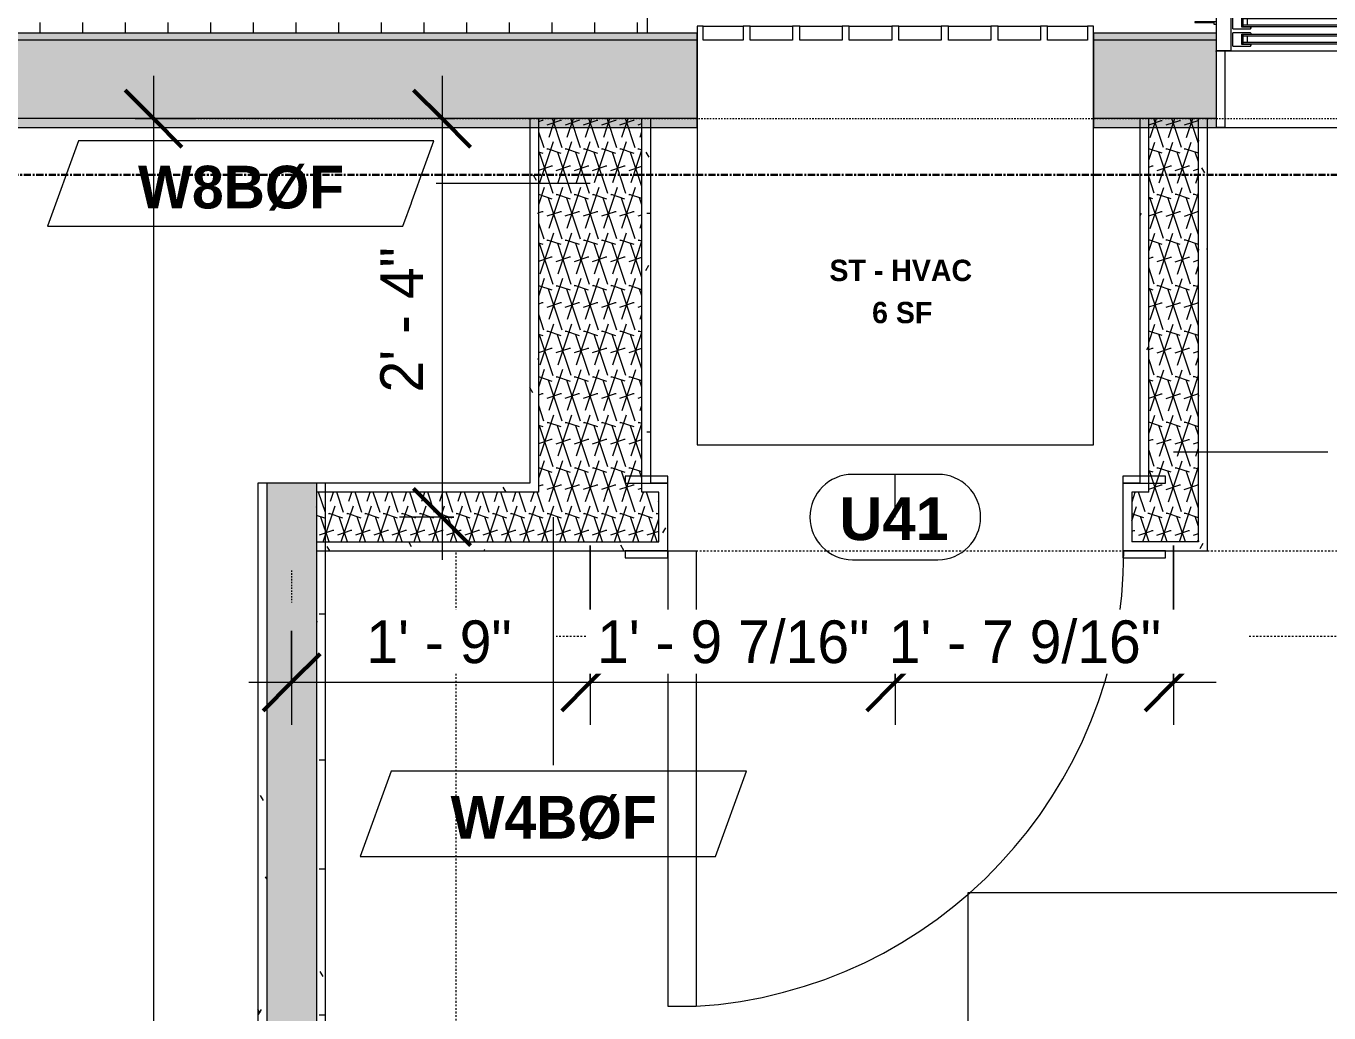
# Model space of a CAD drawing. Header units: inches. Extents: x -4058 to -1781, y 9814 to 12289.
# Drawn here: x -3067 to -2975.4, y 10780.3 to 10849.6 of the extents above; entities that cross this region are included whole.
import ezdxf

# ---------------------------------------------------------------- set-up
doc = ezdxf.new("R2010")
doc.units = ezdxf.units.IN
doc.header["$MEASUREMENT"] = 0
for name, pattern in [('Dash', [0.25, 0.125, -0.125]), ('Dash 3_32_', [0.1875, 0.09375, -0.09375]), ('Grid Line 1_2_', [0.875, 0.5, -0.125, 0.125, -0.125]), ('Grid Line 1_2__2_', [0.875, 0.5, -0.125, 0.125, -0.125])]:
    doc.linetypes.add(name, pattern=pattern)
for name, color, linetype, lineweight in [('0-1', 7, 'Continuous', 5), ('0-2', 7, 'Continuous', 9), ('A-ANNO-DIMS', 211, 'Continuous', 9), ('A-ANNO-DIMS-32', 211, 'Continuous', 9), ('A-AREA-IDEN', 2, 'Continuous', 9), ('A-DETL-1', 90, 'Dash 3_32_', 9), ('A-DETL-GENF-HDLN-1', 7, 'Dash', 9), ('A-DETL-GENF-HDLN-2', 1, 'Continuous', 18), ('A-DOOR-2', 31, 'Continuous', 9), ('A-DOOR-FRAM', 31, 'Continuous', 9), ('A-DOOR-IDEN', 31, 'Continuous', 9), ('A-GENM-1', 7, 'Continuous', 9), ('A-GLAZ', 151, 'Continuous', 18), ('A-GLAZ-1', 7, 'Continuous', 9), ('A-WALL-1', 7, 'Continuous', 9), ('A-WALL-2', 113, 'Continuous', 9), ('A-WALL-IDEN', 211, 'Continuous', 9), ('A-WALL-PATT-1', 9, 'Continuous', 9), ('I-FURN', 30, 'Continuous', 9), ('I-FURN-HDLN', 30, 'Dash', 9), ('I-WALL-3', 2, 'Continuous', 9), ('S-GRID-1', 1, 'Grid Line 1_2_', 9), ('S-GRID-2', 1, 'Grid Line 1_2__2_', 30)]:
    doc.layers.add(name, color=color, linetype=linetype, lineweight=lineweight)
doc.styles.add('Arial_B', font='arialbd.ttf', dxfattribs={"height": 3})
doc.styles.add('Century Gothic', font='ufonts.com_century-gothic.ttf', dxfattribs={"height": 3})
doc.styles.add('Century Gothic_B', font='GOTHICB.TTF', dxfattribs={"height": 1.5})
doc.styles.add('Century Gothic_B_1', font='GOTHICB.TTF', dxfattribs={"height": 3})
doc.dimstyles.new('THE_DIMENSION_STRING', dxfattribs={"dimscale": 12, "dimtxt": 3.132505, "dimasz": 0.333333, "dimexe": 0.25, "dimexo": 0.166667, "dimgap": 0.041667, "dimtad": 1, "dimdec": 4, "dimrnd": 0.0625, "dimzin": 3, "dimdsep": 46, "dimlunit": 4, "dimtxsty": 'Century Gothic', "dimblk1": 'OBLIQUE', "dimblk2": 'OBLIQUE', "dimsah": 1, "dimcen": 0.09, "dimdle": 0.25, "dimazin": 0, "dimtfac": 1, "dimtdec": 4, "dimtix": 1, "dimtmove": 0, "dimatfit": 3, "dimfxl": 1, "dimtvp": 1, "dimtfill": 1, "dimfrac": 2, "dimtolj": 1, "dimtzin": 0, "dimarcsym": 2})
doc.dimstyles.new('THE_DIMENSION_STRING_4', dxfattribs={"dimscale": 12, "dimtxt": 3.132505, "dimasz": 0.333333, "dimexe": 0.25, "dimexo": 0.166667, "dimgap": 0.041667, "dimtad": 1, "dimdec": 4, "dimrnd": 0.0625, "dimzin": 3, "dimdsep": 46, "dimlunit": 4, "dimtxsty": 'Century Gothic', "dimblk1": 'OBLIQUE', "dimblk2": 'OBLIQUE', "dimsah": 1, "dimcen": 0.09, "dimdle": 0.25, "dimazin": 0, "dimtfac": 1, "dimtdec": 4, "dimtix": 1, "dimtmove": 0, "dimatfit": 3, "dimfxl": 1, "dimtvp": 1, "dimtfill": 1, "dimfrac": 2, "dimtolj": 1, "dimtzin": 0, "dimarcsym": 2})
doc.dimstyles.new('THE_DIMENSION_STRING_5', dxfattribs={"dimscale": 12, "dimtxt": 3.132505, "dimasz": 0.333333, "dimexe": 0.25, "dimexo": 0.166667, "dimgap": 0.041667, "dimtad": 1, "dimdec": 4, "dimrnd": 0.0625, "dimzin": 3, "dimdsep": 46, "dimlunit": 4, "dimtxsty": 'Century Gothic', "dimblk1": 'OBLIQUE', "dimblk2": 'OBLIQUE', "dimsah": 1, "dimcen": 0.09, "dimdle": 0.25, "dimazin": 0, "dimtfac": 1, "dimtdec": 4, "dimtix": 1, "dimtmove": 0, "dimatfit": 3, "dimfxl": 1, "dimtvp": 1, "dimtfill": 1, "dimfrac": 2, "dimtolj": 1, "dimtzin": 0, "dimarcsym": 2})
pattern_1 = [(0, (0, 0), (10.24, 2.56), [0.422, -7.258, 0.422, -7.258, -40.96]), (0, (0, 0), (10.24, 2.56), [-15.36, 0.422, -14.938, 0.422, -7.258, -17.92]), (0, (0, 0), (10.24, 2.56), [-38.4, 0.422, -4.698, 0.422, -12.378]), (120, (3.84, 1.28), (-7.33702503, 7.58810013), [0.422, -7.258, 0.422, -7.258, -40.96]), (120, (3.84, 1.28), (-7.33702503, 7.58810013), [-15.36, 0.422, -14.938, 0.422, -7.258, -17.92]), (120, (3.84, 1.28), (-7.33702503, 7.58810013), [-38.4, 0.422, -4.698, 0.422, -12.378]), (240, (5.12, 6.4), (-2.90297497, -10.14810013), [0.422, -7.258, 0.422, -7.258, -40.96]), (240, (5.12, 6.4), (-2.90297497, -10.14810013), [-15.36, 0.422, -14.938, 0.422, -7.258, -17.92]), (240, (5.12, 6.4), (-2.90297497, -10.14810013), [-38.4, 0.422, -4.698, 0.422, -12.378])]
pattern_2 = [(161.57, (0.16, 0.16), (-1.279773737, -0.000426766), [0, -9.107, 1.011, 0]), (18.43, (-0.16, 0.16), (-1.279773737, 0.000426766), [0, -9.107, 1.011, 0]), (108.43, (0.16, 0.16), (0.639452382, -3.199964008), [3.035, -7.083]), (71.57, (-0.16, 0.16), (0.639452382, 3.199964008), [3.035, -7.083])]

# ---------------------------------------------------------------- blocks, each defined once
blk = doc.blocks.new('Window-Double_Hung-Marvin-Essential - ESDH3066 - 2nd Floor-3357214-UNIT PLANS - 2ND FLOOR')
at = {"layer": 'A-DETL-GENF-HDLN-1'}
blk.add_line((16.104, 4.217), (-16.504, 4.217), dxfattribs=at)
at = {"layer": 'A-DETL-GENF-HDLN-2'}
for p, q in [((-17.75, 4.281), (-17.162, 4.281)), ((-17.75, 4.281), (-17.75, 1.187)), ((-17.083, 3.873), (-17.162, 4.281)), ((-17.083, 3.873), (-16.194, 3.873)), ((-16.855, 4.248), (-16.855, 3.873)), ((-16.298, 4.248), (-16.855, 4.248)), ((-16.375, 3.773), (-16.719, 3.773)), ((-16.719, 3.773), (-16.719, 1.187)), ((-15.342, 3.687), (-16.563, 3.687)), ((-16.563, 2.75), (-16.563, 3.687)), ((-16.375, 3.873), (-16.375, 3.773)), ((-16.298, 4.015), (-16.298, 4.248)), ((-16.176, 4.015), (-16.298, 4.015)), ((-16.194, 3.966), (-16.104, 3.966)), ((-16.194, 3.873), (-16.194, 3.966)), ((-16.176, 4.217), (-16.104, 4.217)), ((-16.176, 4.217), (-16.176, 4.015)), ((-16.104, 3.966), (-16.104, 4.217)), ((-15.342, 3.687), (-15.281, 3.627)), ((15.342, 3.687), (15.281, 3.627)), ((15.342, 3.687), (16.562, 3.687)), ((16.176, 4.217), (16.104, 4.217)), ((16.104, 3.966), (16.104, 4.217)), ((16.194, 3.966), (16.104, 3.966)), ((16.176, 4.217), (16.176, 4.015)), ((16.176, 4.015), (16.298, 4.015)), ((16.194, 3.873), (16.194, 3.966)), ((17.083, 3.873), (16.194, 3.873)), ((16.298, 4.015), (16.298, 4.248)), ((16.298, 4.248), (16.855, 4.248)), ((16.375, 3.873), (16.375, 3.773)), ((16.375, 3.773), (16.719, 3.773)), ((16.562, 2.75), (16.562, 3.687)), ((16.719, 3.773), (16.719, 1.187)), ((16.855, 4.248), (16.855, 3.873)), ((17.083, 3.873), (17.162, 4.281)), ((17.75, 4.281), (17.162, 4.281)), ((17.75, 4.281), (17.75, 1.187)), ((-19.25, 3.233), (-19.25, 3.187)), ((-17.75, 3.233), (-19.25, 3.233)), ((-19.25, 3.187), (-17.9, 3.187)), ((-17.9, 3.187), (-17.9, 3.078)), ((-17.9, 3.078), (-17.75, 3.078)), ((-16.563, 2.75), (-15.342, 2.75)), ((-15.937, 2.867), (-15.937, 3.586)), ((-15.937, 3.586), (-15.281, 3.586)), ((-15.281, 2.867), (-15.937, 2.867)), ((-15.843, 2.883), (-15.843, 3.572)), ((-15.54, 3.01), (-15.54, 3.447)), ((-15.342, 2.75), (-15.281, 2.811)), ((-15.281, 3.586), (-15.281, 3.627)), ((-15.281, 2.811), (-15.281, 2.867)), ((15.281, 3.586), (15.281, 3.627)), ((15.937, 3.586), (15.281, 3.586)), ((15.281, 2.811), (15.281, 2.867)), ((15.281, 2.867), (15.937, 2.867)), ((15.342, 2.75), (15.281, 2.811)), ((16.562, 2.75), (15.342, 2.75)), ((15.54, 3.01), (15.54, 3.447)), ((15.843, 2.883), (15.843, 3.572)), ((15.937, 2.867), (15.937, 3.586)), ((17.75, 3.233), (19.25, 3.233)), ((17.9, 3.078), (17.75, 3.078)), ((17.9, 3.187), (17.9, 3.078)), ((19.25, 3.187), (17.9, 3.187)), ((19.25, 3.233), (19.25, 3.187)), ((-15.342, 2.469), (-16.563, 2.469)), ((-16.563, 1.531), (-16.563, 2.469)), ((-15.937, 1.649), (-15.937, 2.367)), ((-15.937, 2.367), (-15.281, 2.367)), ((-15.843, 1.665), (-15.843, 2.353)), ((-15.54, 1.791), (-15.54, 2.228)), ((-15.342, 2.469), (-15.281, 2.408)), ((-15.281, 2.367), (-15.281, 2.408)), ((15.342, 2.469), (15.281, 2.408)), ((15.281, 2.367), (15.281, 2.408)), ((15.937, 2.367), (15.281, 2.367)), ((15.342, 2.469), (16.562, 2.469)), ((15.54, 1.791), (15.54, 2.228)), ((15.843, 1.665), (15.843, 2.353)), ((15.937, 1.649), (15.937, 2.367)), ((16.562, 1.531), (16.562, 2.469)), ((-16.719, 1.187), (-17.75, 1.187)), ((-17.125, 1.156), (-17.125, -4.187)), ((-16.563, 1.531), (-15.342, 1.531)), ((-15.281, 1.649), (-15.937, 1.649)), ((-15.342, 1.531), (-15.281, 1.592)), ((-15.281, 1.592), (-15.281, 1.649)), ((15.281, 1.592), (15.281, 1.649)), ((15.281, 1.649), (15.937, 1.649)), ((15.342, 1.531), (15.281, 1.592)), ((16.562, 1.531), (15.342, 1.531)), ((16.719, 1.187), (17.75, 1.187)), ((17.125, -4.187), (17.125, 1.156)), ((-17.125, -4.187), (-17.75, -4.187)), ((17.125, -4.187), (17.75, -4.187))]:
    blk.add_line(p, q, dxfattribs=at)
at = {"layer": 'A-GLAZ'}
for p, q in [((15.843, 3.572), (-15.843, 3.572)), ((15.843, 3.447), (-15.843, 3.447)), ((15.843, 3.01), (-15.843, 3.01)), ((15.843, 2.883), (-15.843, 2.883)), ((15.843, 2.353), (-15.843, 2.353)), ((15.843, 2.228), (-15.843, 2.228)), ((15.843, 1.791), (-15.843, 1.791)), ((15.843, 1.665), (-15.843, 1.665))]:
    blk.add_line(p, q, dxfattribs=at)
at = {"layer": 'A-GLAZ-1'}
for p, q in [((17.75, 4.281), (-17.75, 4.281)), ((-17.75, 4.281), (-17.75, 1.187)), ((17.75, 1.187), (17.75, 4.281)), ((20.211, 4.25), (17.75, 4.25)), ((17.75, 4.187), (20.211, 4.187)), ((20.211, 4.187), (20.211, 4.25)), ((-17.75, 1.187), (17.75, 1.187)), ((-17.75, 1.156), (-17.75, -4.187)), ((17.75, -4.187), (17.75, 1.156)), ((-17.75, -4.187), (17.75, -4.187))]:
    blk.add_line(p, q, dxfattribs=at)
blk = doc.blocks.new('V-Series_EWC4_SPVU_RFA_2015 - 2ND AND 3RD FLOOR-2226480-UNIT PLANS - 2ND FLOOR')
at = {"layer": 'A-GENM-1'}
for p, q in [((-3829.536, 11737.589), (-3858.974, 11737.589)), ((-3858.974, 11737.589), (-3858.974, 11737.152)), ((-3829.536, 11709.714), (-3829.536, 11737.589)), ((-3858.974, 11734.355), (-3858.974, 11737.152)), ((-3858.974, 11737.152), (-3857.974, 11737.152)), ((-3857.974, 11737.152), (-3857.974, 11734.355)), ((-3857.974, 11734.355), (-3858.974, 11734.355)), ((-3858.974, 11734.355), (-3858.974, 11733.855)), ((-3858.974, 11730.871), (-3858.974, 11733.855)), ((-3858.974, 11733.855), (-3857.974, 11733.855)), ((-3857.974, 11733.855), (-3857.974, 11730.871)), ((-3857.974, 11730.871), (-3858.974, 11730.871)), ((-3858.974, 11730.871), (-3858.974, 11730.371)), ((-3858.974, 11727.386), (-3858.974, 11730.371)), ((-3858.974, 11730.371), (-3857.974, 11730.371)), ((-3857.974, 11730.371), (-3857.974, 11727.386)), ((-3857.974, 11727.386), (-3858.974, 11727.386)), ((-3858.974, 11727.386), (-3858.974, 11726.886)), ((-3858.974, 11723.902), (-3858.974, 11726.886)), ((-3858.974, 11726.886), (-3857.974, 11726.886)), ((-3857.974, 11726.886), (-3857.974, 11723.902)), ((-3857.974, 11723.902), (-3858.974, 11723.902)), ((-3858.974, 11723.902), (-3858.974, 11723.402)), ((-3858.974, 11720.418), (-3858.974, 11723.402)), ((-3858.974, 11723.402), (-3857.974, 11723.402)), ((-3857.974, 11723.402), (-3857.974, 11720.418)), ((-3857.974, 11720.418), (-3858.974, 11720.418)), ((-3858.974, 11720.418), (-3858.974, 11719.918)), ((-3858.974, 11716.933), (-3858.974, 11719.918)), ((-3858.974, 11719.918), (-3857.974, 11719.918)), ((-3857.974, 11719.918), (-3857.974, 11716.933)), ((-3857.974, 11716.933), (-3858.974, 11716.933)), ((-3858.974, 11716.933), (-3858.974, 11716.433)), ((-3858.974, 11713.449), (-3858.974, 11716.433)), ((-3858.974, 11716.433), (-3857.974, 11716.433)), ((-3857.974, 11716.433), (-3857.974, 11713.449)), ((-3857.974, 11713.449), (-3858.974, 11713.449)), ((-3858.974, 11713.449), (-3858.974, 11712.949)), ((-3858.974, 11710.152), (-3858.974, 11712.949)), ((-3858.974, 11712.949), (-3857.974, 11712.949)), ((-3857.974, 11712.949), (-3857.974, 11710.152)), ((-3857.974, 11710.152), (-3858.974, 11710.152)), ((-3858.974, 11710.152), (-3858.974, 11709.714)), ((-3858.974, 11709.714), (-3829.536, 11709.714))]:
    blk.add_line(p, q, dxfattribs=at)
blk = doc.blocks.new('CTR - 1st Phase - Shell_rvt-1-UNIT PLANS - 2ND FLOOR')
at = {"layer": 'A-WALL-PATT-1'}
h = blk.add_hatch(dxfattribs=at)
h.set_pattern_fill('FP_3', color=256, style=0, pattern_type=2)
h.set_pattern_definition([(0, (0, 0), (0, 3), []), (90, (0, 0), (-3, 2e-16), [])])
h.paths.add_polyline_path([(-2208.095, 10849.139), (-2174.475, 10849.139), (-2174.475, 10849.889), (-2220.636, 10849.889), (-2220.636, 10849.139), (-2216.673, 10849.139)], flags=0)
h.paths.add_polyline_path([(-2333.436, 10849.139), (-2292.136, 10849.139), (-2292.136, 10849.889), (-2333.436, 10849.889)], flags=0)
h.paths.add_polyline_path([(-2484.136, 10849.139), (-2484.136, 10849.889), (-2563.772, 10849.889), (-2563.772, 10849.139), (-2499.756, 10849.139)], flags=0)
h.paths.add_polyline_path([(-2138.472, 10849.139), (-2138.472, 10849.889), (-2138.975, 10849.889), (-2138.975, 10849.139)], flags=0)
h.paths.add_polyline_path([(-2911.514, 10849.139), (-2868.136, 10849.139), (-2868.136, 10849.889), (-2947.836, 10849.889), (-2947.836, 10849.139)], flags=0)
h.paths.add_polyline_path([(-2102.972, 10849.139), (-2070.174, 10849.139), (-2070.174, 10849.889), (-2102.972, 10849.889)], flags=0)
h.paths.add_polyline_path([(-2796.636, 10849.139), (-2754.685, 10849.139), (-2754.685, 10849.889), (-2796.636, 10849.889)], flags=0)
h.paths.add_polyline_path([(-3023.298, 10849.139), (-3023.298, 10849.889), (-3101.372, 10849.889), (-3101.372, 10849.139), (-3048.766, 10849.139)], flags=0)
h.paths.add_polyline_path([(-2674.762, 10849.139), (-2635.275, 10849.139), (-2635.275, 10849.889), (-2674.762, 10849.889)], flags=0)
h.paths.add_polyline_path([(-3136.872, 10849.139), (-3136.872, 10849.889), (-3137.375, 10849.889), (-3137.375, 10849.139)], flags=0)
h.paths.add_polyline_path([(-3400.674, 10849.139), (-3367.336, 10849.139), (-3367.336, 10849.889), (-3401.674, 10849.889), (-3401.674, 10849.139)], flags=0)
h.paths.add_polyline_path([(-2599.272, 10849.139), (-2599.272, 10849.889), (-2599.775, 10849.889), (-2599.775, 10849.139)], flags=0)
h.paths.add_polyline_path([(-2448.636, 10849.139), (-2368.936, 10849.139), (-2368.936, 10849.889), (-2448.636, 10849.889)], flags=0)
h.paths.add_polyline_path([(-3295.836, 10849.139), (-3253.698, 10849.139), (-3253.698, 10849.889), (-3295.836, 10849.889)], flags=0)
h.paths.add_polyline_path([(-3186.019, 10849.139), (-3172.875, 10849.139), (-3172.875, 10849.889), (-3212.175, 10849.889), (-3212.175, 10849.139)], flags=0)
h = blk.add_hatch(dxfattribs=at)
h.set_pattern_fill('FP_4', color=256, style=0, pattern_type=2)
h.set_pattern_definition([(0, (0, 0), (0, 1.599), []), (315, (0, 0), (1.59947554, 0), [2.262, -2.262]), (45, (0, 0), (1.59947554, 0), [2.262, -2.262])])
h.paths.add_polyline_path([(-2750.724, 10848.639), (-2750.724, 10849.139), (-2796.636, 10849.139), (-2796.636, 10848.639), (-2757.105, 10848.639)], flags=0)
h.paths.add_polyline_path([(-2076.174, 10848.639), (-2070.674, 10848.639), (-2070.674, 10849.139), (-2102.972, 10849.139), (-2102.972, 10848.639), (-2076.799, 10848.639)], flags=0)
h.paths.add_polyline_path([(-2599.775, 10848.639), (-2599.272, 10848.639), (-2599.272, 10849.139), (-2599.775, 10849.139)], flags=0)
h.paths.add_polyline_path([(-2563.772, 10848.639), (-2484.136, 10848.639), (-2484.136, 10849.139), (-2563.772, 10849.139)], flags=0)
h.paths.add_polyline_path([(-2448.636, 10848.639), (-2368.936, 10848.639), (-2368.936, 10849.139), (-2448.636, 10849.139)], flags=0)
h.paths.add_polyline_path([(-2138.975, 10848.639), (-2138.472, 10848.639), (-2138.472, 10849.139), (-2138.975, 10849.139)], flags=0)
h.paths.add_polyline_path([(-2635.275, 10848.639), (-2635.275, 10849.139), (-2678.724, 10849.139), (-2678.724, 10848.639), (-2637.009, 10848.639)], flags=0)
h.paths.add_polyline_path([(-2190.938, 10848.639), (-2174.475, 10848.639), (-2174.475, 10849.139), (-2220.636, 10849.139), (-2220.636, 10848.639), (-2208.095, 10848.639)], flags=0)
h.paths.add_polyline_path([(-2991.949, 10848.639), (-2983.336, 10848.639), (-2983.336, 10849.139), (-2991.949, 10849.139)], flags=0)
h.paths.add_polyline_path([(-2706.599, 10848.639), (-2706.599, 10849.139), (-2722.849, 10849.139), (-2722.849, 10848.639), (-2722.791, 10848.639)], flags=0)
h.paths.add_polyline_path([(-2293.877, 10848.639), (-2292.136, 10848.639), (-2292.136, 10849.139), (-2333.436, 10849.139), (-2333.436, 10848.639), (-2328.19, 10848.639)], flags=0)
h.paths.add_polyline_path([(-3136.872, 10848.639), (-3136.872, 10849.139), (-3137.375, 10849.139), (-3137.375, 10848.639)], flags=0)
h.paths.add_polyline_path([(-2868.622, 10848.639), (-2868.136, 10848.639), (-2868.136, 10849.139), (-2947.836, 10849.139), (-2947.836, 10848.639), (-2877.2, 10848.639)], flags=0)
h.paths.add_polyline_path([(-3019.824, 10848.639), (-3019.824, 10849.139), (-3101.372, 10849.139), (-3101.372, 10848.639), (-3048.766, 10848.639)], flags=0)
h.paths.add_polyline_path([(-3172.875, 10848.639), (-3172.875, 10849.139), (-3216.449, 10849.139), (-3216.449, 10848.639), (-3186.019, 10848.639)], flags=0)
h.paths.add_polyline_path([(-3295.836, 10848.639), (-3244.324, 10848.639), (-3244.324, 10849.139), (-3295.836, 10849.139)], flags=0)
h.paths.add_polyline_path([(-3374.741, 10848.639), (-3367.336, 10848.639), (-3367.336, 10849.139), (-3403.674, 10849.139), (-3403.674, 10848.639), (-3391.897, 10848.639)], flags=0)
h = blk.add_hatch(dxfattribs=at)
h.set_pattern_fill('FP_5', color=256, style=0, pattern_type=2)
h.set_pattern_definition(pattern_2)
h.paths.add_polyline_path([(-2076.174, 10843.139), (-2076.174, 10848.639), (-2102.972, 10848.639), (-2102.972, 10843.139), (-2076.799, 10843.139)], flags=0)
h.paths.add_polyline_path([(-2333.436, 10843.139), (-2292.136, 10843.139), (-2292.136, 10848.639), (-2333.436, 10848.639), (-2333.436, 10847.093)], flags=0)
h.paths.add_polyline_path([(-2220.636, 10843.139), (-2174.475, 10843.139), (-2174.475, 10848.639), (-2220.636, 10848.639), (-2220.636, 10846.483)], flags=0)
h.paths.add_polyline_path([(-2368.936, 10843.139), (-2368.936, 10848.639), (-2448.636, 10848.639), (-2448.636, 10843.139)], flags=0)
h.paths.add_polyline_path([(-2138.975, 10843.139), (-2138.472, 10843.139), (-2138.472, 10848.639), (-2138.975, 10848.639), (-2138.975, 10847.858)], flags=0)
h.paths.add_polyline_path([(-2599.272, 10843.139), (-2599.272, 10848.639), (-2599.775, 10848.639), (-2599.775, 10843.139)], flags=0)
h.paths.add_polyline_path([(-2722.849, 10843.139), (-2706.599, 10843.139), (-2706.599, 10848.639), (-2722.849, 10848.639)], flags=0)
h.paths.add_polyline_path([(-2499.756, 10843.139), (-2484.136, 10843.139), (-2484.136, 10848.639), (-2563.772, 10848.639), (-2563.772, 10843.139)], flags=0)
h.paths.add_polyline_path([(-2637.009, 10843.139), (-2635.275, 10843.139), (-2635.275, 10848.639), (-2678.724, 10848.639), (-2678.724, 10843.139), (-2671.322, 10843.139)], flags=0)
h.paths.add_polyline_path([(-2796.636, 10843.139), (-2750.724, 10843.139), (-2750.724, 10848.639), (-2796.636, 10848.639), (-2796.636, 10846.483)], flags=0)
h.paths.add_polyline_path([(-2868.136, 10843.139), (-2868.136, 10848.639), (-2947.836, 10848.639), (-2947.836, 10843.139), (-2877.2, 10843.139)], flags=0)
h.paths.add_polyline_path([(-2983.336, 10843.139), (-2983.336, 10848.639), (-2991.949, 10848.639), (-2991.949, 10843.139)], flags=0)
h.paths.add_polyline_path([(-3136.872, 10843.139), (-3136.872, 10848.639), (-3137.375, 10848.639), (-3137.375, 10843.139)], flags=0)
h.paths.add_polyline_path([(-3216.449, 10843.139), (-3172.875, 10843.139), (-3172.875, 10848.639), (-3216.449, 10848.639)], flags=0)
h.paths.add_polyline_path([(-3391.897, 10843.139), (-3367.336, 10843.139), (-3367.336, 10848.639), (-3404.174, 10848.639), (-3404.174, 10843.139), (-3400.674, 10843.139)], flags=0)
h.paths.add_polyline_path([(-3048.766, 10843.139), (-3019.824, 10843.139), (-3019.824, 10848.639), (-3101.372, 10848.639), (-3101.372, 10843.139)], flags=0)
h.paths.add_polyline_path([(-3254.645, 10843.139), (-3244.324, 10843.139), (-3244.324, 10848.639), (-3295.836, 10848.639), (-3295.836, 10843.139), (-3288.958, 10843.139)], flags=0)
h = blk.add_hatch(dxfattribs=at)
h.set_pattern_fill('FP_1', color=256, style=0, pattern_type=2)
h.set_pattern_definition(pattern_1)
h.paths.add_polyline_path([(-2190.938, 10842.514), (-2174.475, 10842.514), (-2174.475, 10843.139), (-2220.636, 10843.139), (-2220.636, 10842.514), (-2208.095, 10842.514)], flags=0)
h.paths.add_polyline_path([(-2292.136, 10842.514), (-2292.136, 10843.139), (-2333.436, 10843.139), (-2333.436, 10842.514), (-2293.877, 10842.514)], flags=0)
h.paths.add_polyline_path([(-2087.999, 10842.514), (-2076.799, 10842.514), (-2076.799, 10843.139), (-2102.972, 10843.139), (-2102.972, 10842.514)], flags=0)
h.paths.add_polyline_path([(-2138.975, 10842.514), (-2138.472, 10842.514), (-2138.472, 10843.139), (-2138.975, 10843.139)], flags=0)
h.paths.add_polyline_path([(-2635.275, 10842.514), (-2635.275, 10843.139), (-2678.724, 10843.139), (-2678.724, 10842.514), (-2637.009, 10842.514)], flags=0)
h.paths.add_polyline_path([(-2599.272, 10842.514), (-2599.272, 10843.139), (-2599.775, 10843.139), (-2599.775, 10842.514)], flags=0)
h.paths.add_polyline_path([(-2563.772, 10842.514), (-2484.136, 10842.514), (-2484.136, 10843.139), (-2563.772, 10843.139)], flags=0)
h.paths.add_polyline_path([(-2368.936, 10842.514), (-2368.936, 10843.139), (-2448.636, 10843.139), (-2448.636, 10842.514)], flags=0)
h.paths.add_polyline_path([(-2722.791, 10842.514), (-2706.599, 10842.514), (-2706.599, 10843.139), (-2722.849, 10843.139), (-2722.849, 10842.514)], flags=0)
h.paths.add_polyline_path([(-2991.949, 10842.514), (-2983.336, 10842.514), (-2983.336, 10843.139), (-2991.949, 10843.139)], flags=0)
h.paths.add_polyline_path([(-3374.741, 10842.514), (-3367.336, 10842.514), (-3367.336, 10843.139), (-3409.674, 10843.139), (-3409.674, 10842.514), (-3391.897, 10842.514)], flags=0)
h.paths.add_polyline_path([(-3048.766, 10842.514), (-3019.824, 10842.514), (-3019.824, 10843.139), (-3101.372, 10843.139), (-3101.372, 10842.514)], flags=0)
h.paths.add_polyline_path([(-3295.836, 10842.514), (-3244.324, 10842.514), (-3244.324, 10843.139), (-3295.836, 10843.139)], flags=0)
h.paths.add_polyline_path([(-2947.836, 10842.514), (-2868.136, 10842.514), (-2868.136, 10843.139), (-2947.836, 10843.139)], flags=0)
h.paths.add_polyline_path([(-3136.872, 10842.514), (-3136.872, 10843.139), (-3137.375, 10843.139), (-3137.375, 10842.514)], flags=0)
h.paths.add_polyline_path([(-2796.636, 10842.514), (-2750.724, 10842.514), (-2750.724, 10843.139), (-2796.636, 10843.139)], flags=0)
h.paths.add_polyline_path([(-3186.019, 10842.514), (-3172.875, 10842.514), (-3172.875, 10843.139), (-3216.449, 10843.139), (-3216.449, 10842.514)], flags=0)
at = {"layer": 'A-WALL-1'}
for p, q in [((-3023.298, 10849.139), (-3023.298, 10850.639)), ((-3023.298, 10849.139), (-3101.372, 10849.139)), ((-3019.824, 10849.139), (-3023.298, 10849.139)), ((-3019.824, 10842.514), (-3019.824, 10849.139)), ((-2983.336, 10849.139), (-2991.949, 10849.139)), ((-2991.949, 10849.139), (-2991.949, 10842.514)), ((-3019.824, 10848.639), (-3101.372, 10848.639)), ((-2983.336, 10848.639), (-2991.949, 10848.639)), ((-2983.336, 10847.858), (-2983.336, 10847.889)), ((-3019.824, 10843.139), (-3101.372, 10843.139)), ((-2983.336, 10843.139), (-2991.949, 10843.139)), ((-3101.372, 10842.514), (-3019.824, 10842.514)), ((-2991.949, 10842.514), (-2983.336, 10842.514))]:
    blk.add_line(p, q, dxfattribs=at)
at = {"layer": 'S-GRID-1'}
blk.add_line((-1781.273, 10839.189), (-4041.78, 10839.189), dxfattribs=at)
at = {"layer": '0-2'}
blk.add_blockref('Window-Double_Hung-Marvin-Essential - ESDH3066 - 2nd Floor-3357214-UNIT PLANS - 2ND FLOOR', (-2965.586, 10846.702), dxfattribs=at)
at = {"layer": '0-2', "rotation": 269.9999999999999}
blk.add_blockref('V-Series_EWC4_SPVU_RFA_2015 - 2ND AND 3RD FLOOR-2226480-UNIT PLANS - 2ND FLOOR', (-14729.538, 6990.666), dxfattribs=at)
blk = doc.blocks.new('CTR - 1st Phase - Structure_rvt-1-UNIT PLANS - 2ND FLOOR')
at = {"layer": 'S-GRID-2'}
blk.add_line((-1781.273, 10839.189), (-4041.78, 10839.189), dxfattribs=at)
blk = doc.blocks.new('Bed-Standard - King 78_ x 80_-V53-UNIT PLANS - 2ND FLOOR')
at = {"layer": 'I-FURN'}
for p, q in [((-28.311, 41.795), (49.689, 41.795)), ((49.689, 41.795), (49.689, -38.205))]:
    blk.add_line(p, q, dxfattribs=at)
at = {"layer": 'I-FURN-HDLN'}
for p, q in [((-64.311, 77.795), (73.689, 77.795)), ((67.689, 77.795), (67.689, -38.205)), ((73.689, 62.92), (73.689, 30.92)), ((73.689, 24.983), (73.689, -38.205))]:
    blk.add_line(p, q, dxfattribs=at)
blk = doc.blocks.new('SWING - SINGLE - FLUSH - SWING - 32_ x 80_ - WITH ACOUSTICAL SEAL-3983859-UNIT PLANS - 2ND FLOOR')
at = {"layer": 'A-DOOR-2'}
for p, q in [((14, 2.375), (14, 34.379)), ((16, 34.379), (14, 34.379)), ((16, 2.375), (16, 34.379)), ((16, 2.375), (14, 2.375))]:
    blk.add_line(p, q, dxfattribs=at)
blk.add_arc((16, 2.375), 32.067, 93.57587, 180, dxfattribs=at)
at = {"layer": 'A-DOOR-FRAM'}
for p, q in [((-16, 2.875), (-19, 2.875)), ((-19, 2.875), (-19, 2.375)), ((-16, 2.375), (-16, 2.875)), ((19, 2.875), (16, 2.875)), ((16, 2.875), (16, 2.375)), ((19, 2.375), (19, 2.875)), ((-19, 2.375), (-16, 2.375)), ((16, 2.375), (19, 2.375)), ((-16, -2.375), (-19, -2.375)), ((-19, -2.375), (-19, -2.875)), ((-16, -2.875), (-16, -2.375)), ((19, -2.375), (16, -2.375)), ((16, -2.375), (16, -2.875)), ((19, -2.875), (19, -2.375)), ((-19, -2.875), (-16, -2.875)), ((16, -2.875), (19, -2.875))]:
    blk.add_line(p, q, dxfattribs=at)
blk = doc.blocks.new('DIMBLOCK249-UNIT PLANS - 2ND FLOOR')
at = {"layer": 'A-ANNO-DIMS-32'}
for p, q in [((-3058.027, 10846.135), (-3058.027, 10671.539)), ((-3059.324, 10843.135), (-3055.027, 10843.135)), ((-3058.027, 10843.135), (-3059.324, 10843.135)), ((-3050.324, 10671.539), (-3061.027, 10671.539)), ((-3058.027, 10671.539), (-3050.324, 10671.539))]:
    blk.add_line(p, q, dxfattribs=at)
at = {"layer": 'A-ANNO-DIMS-32', "lineweight": 50}
for p, q in [((-3058.027, 10843.135), (-3060.027, 10845.135)), ((-3058.027, 10843.135), (-3056.027, 10841.135)), ((-3058.027, 10671.539), (-3060.027, 10673.539)), ((-3058.027, 10671.539), (-3056.027, 10669.539))]:
    blk.add_line(p, q, dxfattribs=at)
at = {"layer": 'A-ANNO-DIMS-32', "color": 0, "insert": (-3062.373, 10747.094), "char_height": 3, "width": 24.5827, "attachment_point": 1, "rotation": 90, "line_spacing_factor": 0.984502, "style": 'Century Gothic', "bg_fill": 3, "box_fill_scale": 1.25, "bg_fill_color": 256, "bg_fill_true_color": 13158600, "bg_fill_transparency": 0}
blk.add_mtext('14\' - 3 5/8"', dxfattribs=at)
blk = doc.blocks.new('_Oblique')
at = {"color": 0, "linetype": 'ByBlock', "lineweight": -2}
blk.add_line((-0.5, -0.5), (0.5, 0.5), dxfattribs=at)
blk = doc.blocks.new('DIMBLOCK843-UNIT PLANS - 2ND FLOOR')
at = {"layer": 'A-ANNO-DIMS-32'}
for p, q in [((-3027.324, 10813.135), (-3027.324, 10800.527)), ((-3027.324, 10803.527), (-3027.324, 10813.135)), ((-3048.324, 10807.135), (-3048.324, 10800.527)), ((-3048.324, 10803.527), (-3048.324, 10807.135)), ((-3051.324, 10803.527), (-3027.324, 10803.527))]:
    blk.add_line(p, q, dxfattribs=at)
at = {"layer": 'A-ANNO-DIMS-32', "lineweight": 50}
for p, q in [((-3048.324, 10803.527), (-3046.324, 10805.527)), ((-3027.324, 10803.527), (-3025.324, 10805.527)), ((-3048.324, 10803.527), (-3050.324, 10801.527)), ((-3027.324, 10803.527), (-3029.324, 10801.527))]:
    blk.add_line(p, q, dxfattribs=at)
at = {"layer": 'A-ANNO-DIMS-32', "color": 0, "insert": (-3043.069, 10807.873), "char_height": 3, "width": 12.58969, "attachment_point": 1, "line_spacing_factor": 0.984502, "style": 'Century Gothic', "bg_fill": 3, "box_fill_scale": 1.25, "bg_fill_color": 256, "bg_fill_true_color": 13158600, "bg_fill_transparency": 0}
blk.add_mtext('1\' - 9"', dxfattribs=at)
blk = doc.blocks.new('DIMBLOCK844-UNIT PLANS - 2ND FLOOR')
at = {"layer": 'A-ANNO-DIMS-32'}
for p, q in [((-3027.324, 10813.135), (-3027.324, 10800.527)), ((-3027.324, 10803.527), (-3027.324, 10813.135)), ((-3005.886, 10804.356), (-3005.886, 10800.527)), ((-3005.886, 10803.527), (-3005.886, 10804.356)), ((-3027.324, 10803.527), (-3005.886, 10803.527))]:
    blk.add_line(p, q, dxfattribs=at)
at = {"layer": 'A-ANNO-DIMS-32', "lineweight": 50}
for p, q in [((-3027.324, 10803.527), (-3025.324, 10805.527)), ((-3005.886, 10803.527), (-3003.886, 10805.527)), ((-3027.324, 10803.527), (-3029.324, 10801.527)), ((-3005.886, 10803.527), (-3007.886, 10801.527))]:
    blk.add_line(p, q, dxfattribs=at)
at = {"layer": 'A-ANNO-DIMS-32', "color": 0, "insert": (-3026.848, 10807.873), "char_height": 3, "width": 24.5827, "attachment_point": 1, "line_spacing_factor": 0.984502, "style": 'Century Gothic', "bg_fill": 3, "box_fill_scale": 1.25, "bg_fill_color": 256, "bg_fill_true_color": 13158600, "bg_fill_transparency": 0}
blk.add_mtext('1\' - 9 7/16"', dxfattribs=at)
blk = doc.blocks.new('DIMBLOCK845-UNIT PLANS - 2ND FLOOR')
at = {"layer": 'A-ANNO-DIMS-32'}
for p, q in [((-2986.324, 10813.135), (-2986.324, 10800.527)), ((-2986.324, 10803.527), (-2986.324, 10813.135)), ((-3005.886, 10804.356), (-3005.886, 10800.527)), ((-3005.886, 10803.527), (-3005.886, 10804.356)), ((-3005.886, 10803.527), (-2983.324, 10803.527))]:
    blk.add_line(p, q, dxfattribs=at)
at = {"layer": 'A-ANNO-DIMS-32', "lineweight": 50}
for p, q in [((-3005.886, 10803.527), (-3003.886, 10805.527)), ((-2986.324, 10803.527), (-2984.324, 10805.527)), ((-3005.886, 10803.527), (-3007.886, 10801.527)), ((-2986.324, 10803.527), (-2988.324, 10801.527))]:
    blk.add_line(p, q, dxfattribs=at)
at = {"layer": 'A-ANNO-DIMS-32', "color": 0, "insert": (-3006.348, 10807.873), "char_height": 3, "width": 24.5827, "attachment_point": 1, "line_spacing_factor": 0.984502, "style": 'Century Gothic', "bg_fill": 3, "box_fill_scale": 1.25, "bg_fill_color": 256, "bg_fill_true_color": 13158600, "bg_fill_transparency": 0}
blk.add_mtext('1\' - 7 9/16"', dxfattribs=at)
blk = doc.blocks.new('DIMBLOCK846-UNIT PLANS - 2ND FLOOR')
at = {"layer": 'A-ANNO-DIMS-32'}
for p, q in [((-3037.743, 10846.135), (-3037.743, 10812.135)), ((-3036.915, 10843.135), (-3040.743, 10843.135)), ((-3037.743, 10843.135), (-3036.915, 10843.135)), ((-3036.915, 10815.135), (-3040.743, 10815.135)), ((-3037.743, 10815.135), (-3036.915, 10815.135))]:
    blk.add_line(p, q, dxfattribs=at)
at = {"layer": 'A-ANNO-DIMS-32', "lineweight": 50}
for p, q in [((-3037.743, 10843.135), (-3039.743, 10845.135)), ((-3037.743, 10843.135), (-3035.743, 10841.135)), ((-3037.743, 10815.135), (-3039.743, 10817.135)), ((-3037.743, 10815.135), (-3035.743, 10813.135))]:
    blk.add_line(p, q, dxfattribs=at)
at = {"layer": 'A-ANNO-DIMS-32', "color": 0, "insert": (-3042.089, 10823.889), "char_height": 3, "width": 12.58969, "attachment_point": 1, "rotation": 90, "line_spacing_factor": 0.984502, "style": 'Century Gothic', "bg_fill": 3, "box_fill_scale": 1.25, "bg_fill_color": 256, "bg_fill_true_color": 13158600, "bg_fill_transparency": 0}
blk.add_mtext('2\' - 4"', dxfattribs=at)
blk = doc.blocks.new('Door Tag - Type Mark-2601225-UNIT PLANS - 2ND FLOOR')
at = {"layer": 'A-DOOR-IDEN'}
for p, q in [((0.09375, 0.09375), (-0.09375, 0.09375)), ((-0.09375, -0.09375), (0.09375, -0.09375))]:
    blk.add_line(p, q, dxfattribs=at)
for centre, start, end in [((-0.09375, 0), 90, 270), ((0.09375, 0), 270, 90)]:
    blk.add_arc(centre, 0.09375, start, end, dxfattribs=at)
blk = doc.blocks.new('Wall Tag - Arch Wall-3956453-UNIT PLANS - 2ND FLOOR')
at = {"layer": 'A-WALL-IDEN'}
for p, q in [((-0.3561, 0.0937), (-0.4244, -0.0937)), ((0.4244, 0.0937), (-0.3561, 0.0937)), ((0.3561, -0.0937), (0.4244, 0.0937)), ((-0.4244, -0.0937), (0.3561, -0.0937))]:
    blk.add_line(p, q, dxfattribs=at)
blk = doc.blocks.new('DIMBLOCK1310-UNIT PLANS - 2ND FLOOR')
at = {"layer": 'A-ANNO-DIMS-32'}
for p, q in [((-3202.136, 10845.139), (-3202.136, 10898.339)), ((-2919.636, 10845.139), (-2919.636, 10898.339)), ((-3202.136, 10895.339), (-2919.636, 10895.339)), ((-3202.136, 10895.339), (-3202.136, 10845.139)), ((-2919.636, 10895.339), (-2919.636, 10845.139))]:
    blk.add_line(p, q, dxfattribs=at)
at = {"layer": 'A-ANNO-DIMS-32', "lineweight": 50}
for p, q in [((-3202.136, 10895.339), (-3200.136, 10897.339)), ((-2919.636, 10895.339), (-2917.636, 10897.339)), ((-3202.136, 10895.339), (-3204.136, 10893.339)), ((-2919.636, 10895.339), (-2921.636, 10893.339))]:
    blk.add_line(p, q, dxfattribs=at)
at = {"layer": 'A-ANNO-DIMS-32', "color": 0, "insert": (-3071.129, 10899.685), "char_height": 3, "width": 24.5827, "attachment_point": 1, "line_spacing_factor": 0.984502, "style": 'Century Gothic', "bg_fill": 3, "box_fill_scale": 1.25, "bg_fill_color": 256, "bg_fill_true_color": 13158600, "bg_fill_transparency": 0}
blk.add_mtext('23\' - 6 1/2"', dxfattribs=at)

msp = doc.modelspace()

# ---------------------------------------------------------------- hatches: boundary and pattern name
at = {"layer": 'A-WALL-PATT-1'}
h = msp.add_hatch(dxfattribs=at)
h.set_pattern_fill('FP_1', color=256, style=0, pattern_type=2)
h.set_pattern_definition(pattern_1)
h.paths.add_polyline_path([(-3030.94874, 10817.50981), (-3030.94874, 10843.13481), (-3031.57374, 10843.13481), (-3031.57374, 10817.50981)], flags=0)
h = msp.add_hatch(dxfattribs=at)
h.set_pattern_fill('FP_5', color=256, style=0, pattern_type=2)
h.set_pattern_definition(pattern_2)
h.paths.add_polyline_path([(-3023.69874, 10816.88481), (-3023.69874, 10843.13481), (-3030.94874, 10843.13481), (-3030.94874, 10816.88481)], flags=0)
h = msp.add_hatch(dxfattribs=at)
h.set_pattern_fill('FP_1', color=256, style=0, pattern_type=2)
h.set_pattern_definition(pattern_1)
h.paths.add_polyline_path([(-3023.07374, 10817.50981), (-3023.07374, 10843.13481), (-3023.69874, 10843.13481), (-3023.69874, 10817.50981)], flags=0)
h = msp.add_hatch(dxfattribs=at)
h.set_pattern_fill('FP_1', color=256, style=0, pattern_type=2)
h.set_pattern_definition(pattern_1)
h.paths.add_polyline_path([(-2988.07374, 10816.88481), (-2988.07374, 10843.13481), (-2988.69874, 10843.13481), (-2988.69874, 10816.88481)], flags=0)
h = msp.add_hatch(dxfattribs=at)
h.set_pattern_fill('FP_5', color=256, style=0, pattern_type=2)
h.set_pattern_definition(pattern_2)
h.paths.add_polyline_path([(-2988.07374, 10813.38481), (-2984.57374, 10813.38481), (-2984.57374, 10843.13481), (-2988.07374, 10843.13481), (-2988.07374, 10816.88481)], flags=0)
h = msp.add_hatch(dxfattribs=at)
h.set_pattern_fill('FP_1', color=256, style=0, pattern_type=2)
h.set_pattern_definition(pattern_1)
h.paths.add_polyline_path([(-2983.94874, 10812.75981), (-2983.94874, 10843.13481), (-2984.57374, 10843.13481), (-2984.57374, 10812.75981)], flags=0)
h = msp.add_hatch(dxfattribs=at)
h.set_pattern_fill('FP_1', color=256, style=0, pattern_type=2)
h.set_pattern_definition(pattern_1)
h.paths.add_polyline_path([(-3050.07374, 10669.1644), (-3050.07374, 10676.2894), (-3048.32374, 10676.2894), (-3048.32374, 10676.9144), (-3050.69874, 10676.9144), (-3050.69874, 10669.1644)], flags=0)
h.paths.add_polyline_path([(-3050.69874, 10710.9144), (-3048.32374, 10710.9144), (-3048.32374, 10711.5394), (-3050.07374, 10711.5394), (-3050.07374, 10817.50981), (-3050.69874, 10817.50981), (-3050.69874, 10744.20503)], flags=0)
h = msp.add_hatch(dxfattribs=at)
h.set_pattern_fill('FP_5', color=256, style=0, pattern_type=2)
h.set_pattern_definition(pattern_2)
h.paths.add_polyline_path([(-3050.07374, 10669.7894), (-3046.57374, 10669.7894), (-3046.57374, 10676.2894), (-3050.07374, 10676.2894)], flags=0)
h.paths.add_polyline_path([(-3050.07374, 10711.5394), (-3046.57374, 10711.5394), (-3046.57374, 10817.50981), (-3050.07374, 10817.50981), (-3050.07374, 10744.20503)], flags=0)
h = msp.add_hatch(dxfattribs=at)
h.set_pattern_fill('FP_1', color=256, style=0, pattern_type=2)
h.set_pattern_definition(pattern_1)
h.paths.add_polyline_path([(-3046.57374, 10673.2894), (-3045.94874, 10673.2894), (-3045.94874, 10676.9144), (-3048.32374, 10676.9144), (-3048.32374, 10676.2894), (-3046.57374, 10676.2894)], flags=0)
h.paths.add_polyline_path([(-3048.32374, 10710.9144), (-3045.94874, 10710.9144), (-3045.94874, 10817.50981), (-3046.57374, 10817.50981), (-3046.57374, 10711.5394), (-3048.32374, 10711.5394)], flags=0)
h = msp.add_hatch(dxfattribs=at)
h.set_pattern_fill('FP_1', color=256, style=0, pattern_type=2)
h.set_pattern_definition(pattern_1)
h.paths.add_polyline_path([(-2989.26124, 10815.13481), (-2989.26124, 10816.88481), (-2988.69874, 10816.88481), (-2988.69874, 10817.50981), (-2989.88624, 10817.50981), (-2989.88624, 10815.13481)], flags=0)
h.paths.add_polyline_path([(-3021.88624, 10815.13481), (-3021.88624, 10817.50981), (-3023.69874, 10817.50981), (-3023.69874, 10816.88481), (-3022.51124, 10816.88481), (-3022.51124, 10815.13481)], flags=0)
h.paths.add_polyline_path([(-3030.94874, 10816.88481), (-3030.94874, 10817.50981), (-3046.57374, 10817.50981), (-3046.57374, 10816.88481)], flags=0)
h = msp.add_hatch(dxfattribs=at)
h.set_pattern_fill('FP_5', color=256, style=0, pattern_type=2)
h.set_pattern_definition(pattern_2)
h.paths.add_polyline_path([(-2988.69874, 10813.38481), (-2988.07374, 10813.38481), (-2988.07374, 10816.88481), (-2989.26124, 10816.88481), (-2989.26124, 10813.38481)], flags=0)
h.paths.add_polyline_path([(-3022.51124, 10813.38481), (-3022.51124, 10816.88481), (-3046.57374, 10816.88481), (-3046.57374, 10813.38481)], flags=0)
h = msp.add_hatch(dxfattribs=at)
h.set_pattern_fill('FP_1', color=256, style=0, pattern_type=2)
h.set_pattern_definition(pattern_1)
h.paths.add_polyline_path([(-2984.57374, 10812.75981), (-2984.57374, 10813.38481), (-2989.26124, 10813.38481), (-2989.26124, 10815.13481), (-2989.88624, 10815.13481), (-2989.88624, 10812.75981), (-2988.69874, 10812.75981)], flags=0)
h.paths.add_polyline_path([(-3021.88624, 10812.75981), (-3021.88624, 10815.13481), (-3022.51124, 10815.13481), (-3022.51124, 10813.38481), (-3046.57374, 10813.38481), (-3046.57374, 10812.75981)], flags=0)

# ---------------------------------------------------------------- linework, layer by layer
at = {"layer": 'A-DETL-1'}
for p, q in [((-3057.32374, 10843.13481), (-2928.32374, 10843.13481)), ((-3035.07374, 10843.13481), (-3043.07374, 10843.13481)), ((-3048.32374, 10811.38481), (-3048.32374, 10809.13481))]:
    msp.add_line(p, q, dxfattribs=at)
at = {"layer": 'A-WALL-2'}
for p, q in [((-3030.94874, 10816.88481), (-3030.94874, 10843.13481)), ((-3023.69874, 10816.88481), (-3023.69874, 10843.13481)), ((-2988.69874, 10843.13481), (-2988.69874, 10817.50981)), ((-2983.94874, 10843.13481), (-2988.69874, 10843.13481)), ((-2988.07374, 10816.88481), (-2988.07374, 10843.13481)), ((-2984.57374, 10813.38481), (-2984.57374, 10843.13481)), ((-2983.94874, 10812.75981), (-2983.94874, 10843.13481)), ((-3050.69874, 10817.50981), (-3050.69874, 10710.9144)), ((-3031.57374, 10817.50981), (-3050.69874, 10817.50981)), ((-3050.07374, 10817.50981), (-3050.07374, 10711.5394)), ((-3046.57374, 10817.50981), (-3046.57374, 10711.5394)), ((-3045.94874, 10710.9144), (-3045.94874, 10817.50981)), ((-3021.88624, 10817.50981), (-3023.07374, 10817.50981)), ((-3021.88624, 10812.75981), (-3021.88624, 10817.50981)), ((-2988.69874, 10817.50981), (-2989.88624, 10817.50981)), ((-2989.88624, 10817.50981), (-2989.88624, 10812.75981)), ((-3030.94874, 10816.88481), (-3046.57374, 10816.88481)), ((-3022.51124, 10816.88481), (-3023.69874, 10816.88481)), ((-3022.51124, 10813.38481), (-3022.51124, 10816.88481)), ((-2989.26124, 10816.88481), (-2989.26124, 10813.38481)), ((-2988.07374, 10816.88481), (-2989.26124, 10816.88481)), ((-3046.57374, 10813.38481), (-3022.51124, 10813.38481)), ((-2984.57374, 10813.38481), (-2989.26124, 10813.38481)), ((-3046.57374, 10812.75981), (-3021.88624, 10812.75981)), ((-2989.88624, 10812.75981), (-2983.94874, 10812.75981))]:
    msp.add_line(p, q, dxfattribs=at)
at = {"layer": 'A-WALL-IDEN'}
msp.add_line((-2986.32374, 10819.72802), (-2975.48058, 10819.72802), dxfattribs=at)
at = {"layer": 'I-WALL-3'}
for p, q in [((-3031.57374, 10843.13481), (-3031.57374, 10817.50981)), ((-3023.07374, 10843.13481), (-3031.57374, 10843.13481)), ((-3023.07374, 10817.50981), (-3023.07374, 10843.13481))]:
    msp.add_line(p, q, dxfattribs=at)

# ---------------------------------------------------------------- block references
at = {"layer": '0-1'}
for name in ['CTR - 1st Phase - Shell_rvt-1-UNIT PLANS - 2ND FLOOR', 'CTR - 1st Phase - Structure_rvt-1-UNIT PLANS - 2ND FLOOR']:
    msp.add_blockref(name, (0, 0), dxfattribs=at)
at = {"layer": 'A-DOOR-2', "rotation": 180}
msp.add_blockref('SWING - SINGLE - FLUSH - SWING - 32_ x 80_ - WITH ACOUSTICAL SEAL-3983859-UNIT PLANS - 2ND FLOOR', (-3005.88624, 10815.13481), dxfattribs=at)
at = {"layer": 'A-WALL-IDEN', "xscale": 31.99999999999999, "yscale": 31.99999999999999, "zscale": 31.99999999999999}
msp.add_blockref('Wall Tag - Arch Wall-3956453-UNIT PLANS - 2ND FLOOR', (-3029.92952, 10794.29165), dxfattribs=at)
at = {"layer": 'I-FURN', "rotation": 90.00000000002855}
msp.add_blockref('Bed-Standard - King 78_ x 80_-V53-UNIT PLANS - 2ND FLOOR', (-2958.96615, 10739.07128), dxfattribs=at)

# ---------------------------------------------------------------- texts
at = {"layer": 'A-AREA-IDEN', "char_height": 1.5, "attachment_point": 1, "style": 'Century Gothic_B'}
for s, insert, width in [('ST - HVAC', (-3010.51725, 10833.22086), 11.716), ('6 SF', (-3007.51882, 10830.25916), 4.444)]:
    msp.add_mtext(s, dxfattribs=dict(at, insert=insert, width=width))
at = {"layer": 'A-WALL-IDEN', "insert": (-3037.14544, 10795.53918), "char_height": 3, "width": 17.372, "attachment_point": 1, "style": 'Century Gothic_B_1'}
msp.add_mtext('W4BØF', dxfattribs=at)

# ---------------------------------------------------------------- next in the draw order: dimensions: what is measured, and where the dimension line sits
at = {"layer": 'A-ANNO-DIMS'}
dim = msp.add_linear_dim(base=(-3058.02746, 10671.5394), p1=(-3057.32374, 10843.13481), p2=(-3048.32374, 10671.5394), angle=90, dimstyle='THE_DIMENSION_STRING', override={"dimpost": '<>', "dimfxl": 171.831268}, dxfattribs=at)
dim.commit()
dim.dimension.update_dxf_attribs({"geometry": 'DIMBLOCK249-UNIT PLANS - 2ND FLOOR', "text_midpoint": (-3060.26913, 10757.3371)})

# ---------------------------------------------------------------- next in the draw order: texts
at = {"layer": 'A-WALL-IDEN', "insert": (-3059.11452, 10839.82403), "char_height": 3, "width": 17.372, "attachment_point": 1, "style": 'Century Gothic_B_1'}
msp.add_mtext('W8BØF', dxfattribs=at)

# ---------------------------------------------------------------- next in the draw order: dimensions: what is measured, and where the dimension line sits
at = {"layer": 'A-ANNO-DIMS'}
dim = msp.add_linear_dim(base=(-3027.32374, 10803.52739), p1=(-3048.32374, 10809.13481), p2=(-3027.32374, 10815.13481), dimstyle='THE_DIMENSION_STRING_4', override={"dimpost": '<>', "dimfxl": 21.84033}, dxfattribs=at)
dim.commit()
dim.dimension.update_dxf_attribs({"geometry": 'DIMBLOCK843-UNIT PLANS - 2ND FLOOR', "text_midpoint": (-3037.82374, 10805.60284)})

# ---------------------------------------------------------------- next in the draw order: linework, layer by layer
at = {"layer": 'A-WALL-IDEN'}
msp.add_line((-3029.92952, 10815.13481), (-3029.92952, 10797.70967), dxfattribs=at)

# ---------------------------------------------------------------- next in the draw order: dimensions: what is measured, and where the dimension line sits
at = {"layer": 'A-ANNO-DIMS'}
dim = msp.add_linear_dim(base=(-3037.74331, 10815.13481), p1=(-3034.91488, 10843.13481), p2=(-3034.91488, 10815.13481), angle=90, dimstyle='THE_DIMENSION_STRING_4', override={"dimpost": '<>', "dimfxl": 28}, dxfattribs=at)
dim.commit()
dim.dimension.update_dxf_attribs({"geometry": 'DIMBLOCK846-UNIT PLANS - 2ND FLOOR', "text_midpoint": (-3039.78104, 10829.13481)})
dim = msp.add_linear_dim(base=(-3005.88624, 10803.52739), p1=(-3027.32374, 10815.13481), p2=(-3005.88624, 10806.35581), dimstyle='THE_DIMENSION_STRING_4', override={"dimpost": '<>', "dimfxl": 23.16543}, dxfattribs=at)
dim.commit()
dim.dimension.update_dxf_attribs({"geometry": 'DIMBLOCK844-UNIT PLANS - 2ND FLOOR', "text_midpoint": (-3016.60499, 10805.76906)})

# ---------------------------------------------------------------- next in the draw order: linework, layer by layer
at = {"layer": 'A-WALL-IDEN'}
msp.add_line((-3027.32374, 10838.5765), (-3038.16689, 10838.5765), dxfattribs=at)

# ---------------------------------------------------------------- next in the draw order: block references
at = {"layer": 'A-WALL-IDEN', "xscale": 31.99999999999999, "yscale": 31.99999999999999, "zscale": 31.99999999999999}
msp.add_blockref('Wall Tag - Arch Wall-3956453-UNIT PLANS - 2ND FLOOR', (-3051.8986, 10838.5765), dxfattribs=at)

# ---------------------------------------------------------------- next in the draw order: dimensions: what is measured, and where the dimension line sits
at = {"layer": 'A-ANNO-DIMS'}
for base, p1, p2, dimstyle, override, picture, middle in [((-2919.63624, 10895.33931), (-3202.13624, 10843.1394), (-2919.63624, 10843.1394), 'THE_DIMENSION_STRING_5', {"dimpost": '<>', "dimfxl": 282.5}, 'DIMBLOCK1310-UNIT PLANS - 2ND FLOOR', (-3060.88624, 10897.58098)), ((-2986.32374, 10803.52739), (-3005.88624, 10806.35581), (-2986.32374, 10815.13481), 'THE_DIMENSION_STRING_4', {"dimpost": '<>', "dimfxl": 21.442065}, 'DIMBLOCK845-UNIT PLANS - 2ND FLOOR', (-2996.10499, 10805.76906))]:
    dim = msp.add_linear_dim(base=base, p1=p1, p2=p2, dimstyle=dimstyle, override=override, dxfattribs=at)
    dim.commit()
    dim.dimension.update_dxf_attribs({"geometry": picture, "text_midpoint": middle})

# ---------------------------------------------------------------- next in the draw order: linework, layer by layer
at = {"layer": 'A-DOOR-IDEN'}
msp.add_line((-3005.88624, 10815.13481), (-3005.88624, 10818.13749), dxfattribs=at)

# ---------------------------------------------------------------- next in the draw order: block references
at = {"layer": 'A-DOOR-IDEN', "xscale": 31.99999999999999, "yscale": 31.99999999999999, "zscale": 31.99999999999999}
msp.add_blockref('Door Tag - Type Mark-2601225-UNIT PLANS - 2ND FLOOR', (-3005.88624, 10815.13749), dxfattribs=at)

# ---------------------------------------------------------------- next in the draw order: texts
at = {"layer": 'A-DOOR-IDEN', "insert": (-3009.81812, 10816.51735), "char_height": 3, "width": 9.393, "attachment_point": 1, "style": 'Arial_B'}
msp.add_mtext('U41', dxfattribs=at)

doc.saveas('drawing.dxf')
